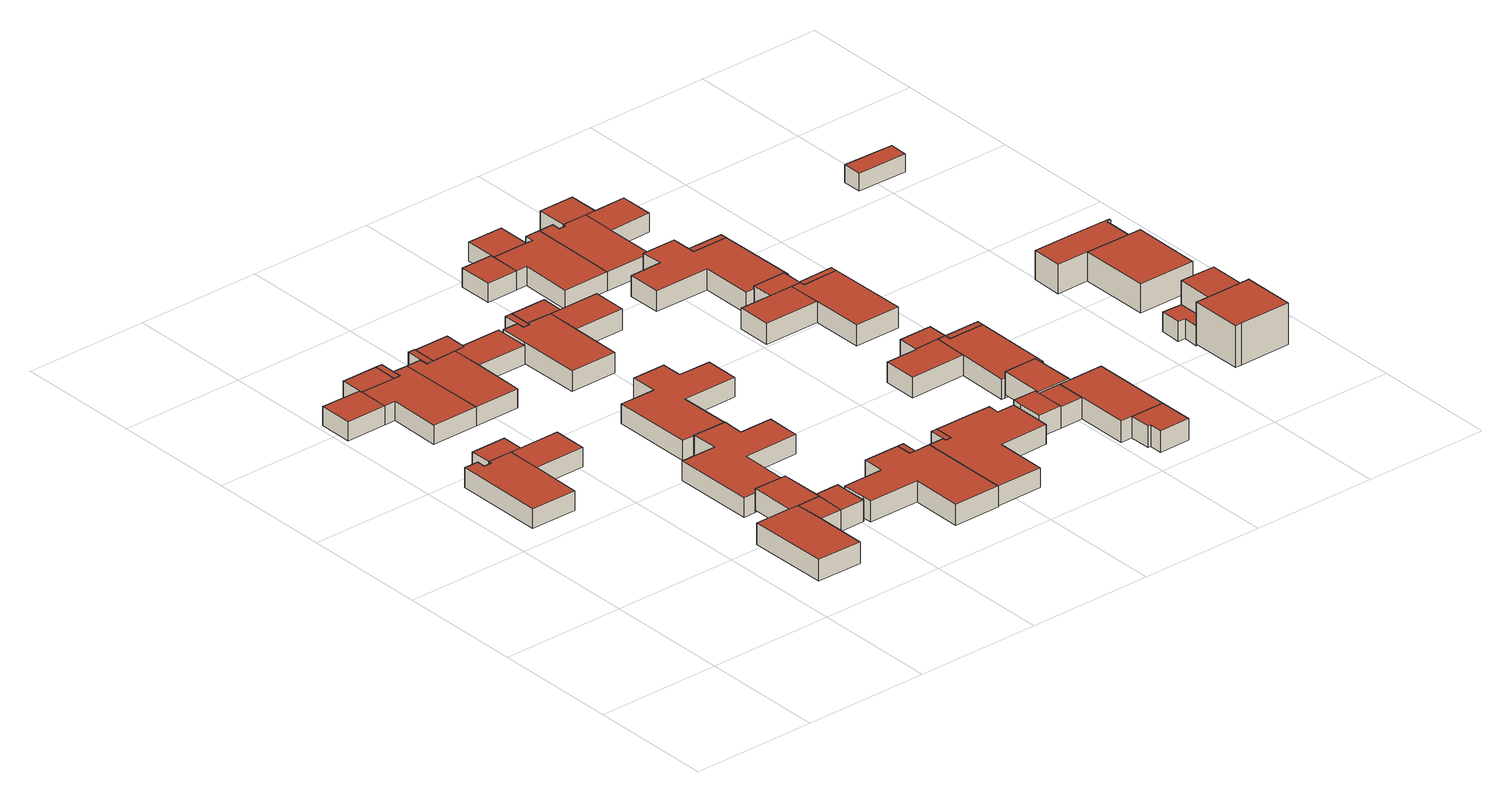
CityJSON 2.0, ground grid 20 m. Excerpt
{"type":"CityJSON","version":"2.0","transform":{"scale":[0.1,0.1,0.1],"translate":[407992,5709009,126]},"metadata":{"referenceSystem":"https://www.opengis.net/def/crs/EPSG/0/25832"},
"CityObjects":{
"building1":{"type":"Building","attributes":{"Gemeindeschluessel":"05978036","Geometrietyp2DReferenz":"3000","function":"31001_1000"},"children":["building1-1","building1-2","building1-3"]},
"building1-1":{"type":"BuildingPart","attributes":{"roofType":"1000","measuredHeight":3.08},"parents":["building1"],"geometry":[{"type":"MultiSurface","lod":"2","boundaries":[[[0,1,2,3]],[[1,4,5,2]],[[4,6,7,5]],[[6,4,1,0,8]],[[9,3,2,5,7]],[[3,9,8,0]],[[9,7,6,8]]],"semantics":{"surfaces":[{"type":"WallSurface"},{"type":"RoofSurface"},{"type":"GroundSurface"},{"type":"ClosureSurface"}],"values":[0,0,0,1,2,3,3]}}]},
"building1-2":{"type":"BuildingPart","attributes":{"roofType":"1000","measuredHeight":3.08},"parents":["building1"],"geometry":[{"type":"MultiSurface","lod":"2","boundaries":[[[10,11,7,6]],[[10,12,13,11]],[[12,14,15,13]],[[14,16,17,15]],[[16,18,19,17]],[[18,20,21,19]],[[20,22,23,21]],[[22,20,18,16,14,12,10,6,8]],[[9,7,11,13,15,17,19,21,23]],[[6,7,9,8]],[[23,22,8,9]]],"semantics":{"surfaces":[{"type":"WallSurface"},{"type":"RoofSurface"},{"type":"GroundSurface"},{"type":"ClosureSurface"}],"values":[0,0,0,0,0,0,0,1,2,3,3]}}]},
"building1-3":{"type":"BuildingPart","attributes":{"roofType":"1000","measuredHeight":3.09},"parents":["building1"],"geometry":[{"type":"MultiSurface","lod":"2","boundaries":[[[24,25,23,22]],[[24,26,27,25]],[[26,0,3,27]],[[0,26,24,22]],[[23,25,27,3,9]],[[8,0,22]],[[9,3,0,8]],[[22,23,9,8]]],"semantics":{"surfaces":[{"type":"WallSurface"},{"type":"RoofSurface"},{"type":"GroundSurface"},{"type":"ClosureSurface"}],"values":[0,0,0,1,2,0,3,3]}}]},
"building2":{"type":"Building","attributes":{"Gemeindeschluessel":"05978036","Geometrietyp2DReferenz":"3000","function":"31001_1000"},"children":["building2-1","building2-2","building2-3"]},
"building2-1":{"type":"BuildingPart","attributes":{"roofType":"1000","measuredHeight":3.02},"parents":["building2"],"geometry":[{"type":"MultiSurface","lod":"2","boundaries":[[[28,29,30,31]],[[29,32,33,30]],[[32,34,35,33]],[[34,32,29,28,36]],[[37,31,30,33,35]],[[36,28,31,37]],[[37,35,34,36]]],"semantics":{"surfaces":[{"type":"WallSurface"},{"type":"RoofSurface"},{"type":"GroundSurface"},{"type":"ClosureSurface"}],"values":[0,0,0,1,2,3,3]}}]},
"building2-2":{"type":"BuildingPart","attributes":{"roofType":"1000","measuredHeight":3.02},"parents":["building2"],"geometry":[{"type":"MultiSurface","lod":"2","boundaries":[[[38,28,31,39]],[[40,41,42,43]],[[41,38,39,42]],[[41,40,36,28,38]],[[39,31,37,43,42]],[[28,36,37,31]],[[40,43,37,36]]],"semantics":{"surfaces":[{"type":"WallSurface"},{"type":"RoofSurface"},{"type":"GroundSurface"},{"type":"ClosureSurface"}],"values":[0,0,0,1,2,3,3]}}]},
"building2-3":{"type":"BuildingPart","attributes":{"roofType":"1000","measuredHeight":3.02},"parents":["building2"],"geometry":[{"type":"MultiSurface","lod":"2","boundaries":[[[44,45,46,47]],[[45,40,43,46]],[[48,49,35,34]],[[48,50,51,49]],[[50,52,53,51]],[[52,54,55,53]],[[54,44,47,55]],[[54,52,50,48,34,36,40,45,44]],[[47,46,43,37,35,49,51,53,55]],[[40,36,37,43]],[[34,35,37,36]]],"semantics":{"surfaces":[{"type":"WallSurface"},{"type":"RoofSurface"},{"type":"GroundSurface"},{"type":"ClosureSurface"}],"values":[0,0,0,0,0,0,0,1,2,3,3]}}]},
"building3":{"type":"Building","attributes":{"Gemeindeschluessel":"05978036","Geometrietyp2DReferenz":"3000","function":"31001_1000"},"children":["building3-1","building3-2","building3-3","building3-4"]},
"building3-1":{"type":"BuildingPart","attributes":{"roofType":"1000","measuredHeight":3.39},"parents":["building3"],"geometry":[{"type":"MultiSurface","lod":"2","boundaries":[[[56,57,58,59]],[[57,60,61,58]],[[60,62,63,61]],[[56,59,64,65]],[[65,62,60,57,56]],[[59,58,61,63,66,64]],[[67,62,65]],[[65,64,66,67]],[[67,66,63,62]]],"semantics":{"surfaces":[{"type":"WallSurface"},{"type":"RoofSurface"},{"type":"GroundSurface"},{"type":"ClosureSurface"}],"values":[0,0,0,0,1,2,0,3,3]}}]},
"building3-2":{"type":"BuildingPart","attributes":{"roofType":"1000","measuredHeight":3.37},"parents":["building3"],"geometry":[{"type":"MultiSurface","lod":"2","boundaries":[[[68,69,70,71]],[[69,65,64,70]],[[72,68,71,73]],[[72,74,67,65,69,68]],[[71,70,64,66,75,73]],[[66,64,65,67]],[[75,66,67,74]],[[73,75,74,72]]],"semantics":{"surfaces":[{"type":"WallSurface"},{"type":"RoofSurface"},{"type":"GroundSurface"},{"type":"ClosureSurface"}],"values":[0,0,0,1,2,3,3,3]}}]},
"building3-3":{"type":"BuildingPart","attributes":{"roofType":"1000","measuredHeight":3.36},"parents":["building3"],"geometry":[{"type":"MultiSurface","lod":"2","boundaries":[[[62,76,77,63]],[[74,76,62,67]],[[66,63,77,75]],[[66,67,62,63]],[[75,77,76,74]],[[66,75,74,67]]],"semantics":{"surfaces":[{"type":"WallSurface"},{"type":"RoofSurface"},{"type":"GroundSurface"},{"type":"ClosureSurface"}],"values":[0,1,2,3,3,3]}}]},
"building3-4":{"type":"BuildingPart","attributes":{"roofType":"1000","measuredHeight":3.37},"parents":["building3"],"geometry":[{"type":"MultiSurface","lod":"2","boundaries":[[[78,79,80,81]],[[79,82,83,80]],[[82,72,73,83]],[[78,81,77,76]],[[76,74,72,82,79,78]],[[81,80,83,73,75,77]],[[72,74,75,73]],[[76,77,75,74]]],"semantics":{"surfaces":[{"type":"WallSurface"},{"type":"RoofSurface"},{"type":"GroundSurface"},{"type":"ClosureSurface"}],"values":[0,0,0,0,1,2,3,3]}}]},
"building4":{"type":"Building","attributes":{"Gemeindeschluessel":"05978036","Geometrietyp2DReferenz":"3000","function":"51009_1610","roofType":"1000","measuredHeight":3.02},"geometry":[{"type":"MultiSurface","lod":"2","boundaries":[[[84,50,51,85]],[[50,48,49,51]],[[48,34,35,49]],[[34,32,33,35]],[[32,84,85,33]],[[32,34,48,50,84]],[[85,51,49,35,33]]],"semantics":{"surfaces":[{"type":"WallSurface"},{"type":"RoofSurface"},{"type":"GroundSurface"}],"values":[0,0,0,0,0,1,2]}}]},
"building5":{"type":"Building","attributes":{"Gemeindeschluessel":"05978036","Geometrietyp2DReferenz":"3000","function":"51009_1610","roofType":"1000","measuredHeight":3.04},"geometry":[{"type":"MultiSurface","lod":"2","boundaries":[[[86,87,88,89]],[[87,90,91,88]],[[90,92,93,91]],[[92,94,95,93]],[[94,86,89,95]],[[94,92,90,87,86]],[[89,88,91,93,95]]],"semantics":{"surfaces":[{"type":"WallSurface"},{"type":"RoofSurface"},{"type":"GroundSurface"}],"values":[0,0,0,0,0,1,2]}}]},
"building6":{"type":"Building","attributes":{"Gemeindeschluessel":"05978036","Geometrietyp2DReferenz":"3000","function":"31001_1000","roofType":"1000","measuredHeight":3.1},"geometry":[{"type":"MultiSurface","lod":"2","boundaries":[[[96,97,98,99]],[[97,100,101,98]],[[100,102,103,101]],[[102,104,105,103]],[[104,106,107,105]],[[106,108,109,107]],[[108,110,111,109]],[[110,112,113,111]],[[112,114,115,113]],[[114,116,117,115]],[[116,96,99,117]],[[116,114,112,110,108,106,104,102,100,97,96]],[[99,98,101,103,105,107,109,111,113,115,117]]],"semantics":{"surfaces":[{"type":"WallSurface"},{"type":"RoofSurface"},{"type":"GroundSurface"}],"values":[0,0,0,0,0,0,0,0,0,0,0,1,2]}}]},
"building7":{"type":"Building","attributes":{"Gemeindeschluessel":"05978036","Geometrietyp2DReferenz":"3000","function":"31001_1000"},"children":["building7-1","building7-2","building7-3"]},
"building7-1":{"type":"BuildingPart","attributes":{"roofType":"1000","measuredHeight":3.05},"parents":["building7"],"geometry":[{"type":"MultiSurface","lod":"2","boundaries":[[[118,119,88,91]],[[119,120,121,88]],[[120,122,123,121]],[[124,122,120,119,118]],[[91,88,121,123,125,126]],[[124,125,123,122]],[[127,126,125,124]],[[91,126,127,118]]],"semantics":{"surfaces":[{"type":"WallSurface"},{"type":"RoofSurface"},{"type":"GroundSurface"},{"type":"ClosureSurface"}],"values":[0,0,0,1,2,3,3,3]}}]},
"building7-2":{"type":"BuildingPart","attributes":{"roofType":"1000","measuredHeight":3.05},"parents":["building7"],"geometry":[{"type":"MultiSurface","lod":"2","boundaries":[[[128,129,123,122]],[[128,130,131,129]],[[130,132,133,131]],[[132,134,135,133]],[[132,130,128,122,124,127,134]],[[135,126,125,123,129,131,133]],[[126,135,134,127]],[[127,124,125,126]],[[124,122,123,125]]],"semantics":{"surfaces":[{"type":"WallSurface"},{"type":"RoofSurface"},{"type":"GroundSurface"},{"type":"ClosureSurface"}],"values":[0,0,0,0,1,2,3,3,3]}}]},
"building7-3":{"type":"BuildingPart","attributes":{"roofType":"1000","measuredHeight":3.06},"parents":["building7"],"geometry":[{"type":"MultiSurface","lod":"2","boundaries":[[[52,136,95,53]],[[136,137,93,95]],[[137,118,91,93]],[[138,139,135,134]],[[138,54,55,139]],[[54,52,53,55]],[[54,138,134,127,118,137,136,52]],[[53,95,93,91,126,135,139,55]],[[91,118,127,126]],[[134,135,126,127]]],"semantics":{"surfaces":[{"type":"WallSurface"},{"type":"RoofSurface"},{"type":"GroundSurface"},{"type":"ClosureSurface"}],"values":[0,0,0,0,0,0,1,2,3,3]}}]},
"building8":{"type":"Building","attributes":{"Gemeindeschluessel":"05978036","Geometrietyp2DReferenz":"3000","function":"31001_1000","roofType":"1000","measuredHeight":3.25},"geometry":[{"type":"MultiSurface","lod":"2","boundaries":[[[140,141,142,143]],[[141,144,145,142]],[[144,146,147,145]],[[146,148,149,147]],[[148,150,151,149]],[[150,152,153,151]],[[152,154,155,153]],[[154,156,157,155]],[[156,158,159,157]],[[158,160,161,159]],[[160,162,163,161]],[[162,140,143,163]],[[162,160,158,156,154,152,150,148,146,144,141,140]],[[143,142,145,147,149,151,153,155,157,159,161,163]]],"semantics":{"surfaces":[{"type":"WallSurface"},{"type":"RoofSurface"},{"type":"GroundSurface"}],"values":[0,0,0,0,0,0,0,0,0,0,0,0,1,2]}}]},
"building9":{"type":"Building","attributes":{"Gemeindeschluessel":"05978036","Geometrietyp2DReferenz":"3000","function":"31001_1000","roofType":"1000","measuredHeight":3.07},"geometry":[{"type":"MultiSurface","lod":"2","boundaries":[[[164,165,166,167]],[[165,168,169,166]],[[168,170,171,169]],[[170,172,173,171]],[[172,174,175,173]],[[174,176,177,175]],[[176,178,179,177]],[[178,180,181,179]],[[180,182,183,181]],[[182,184,185,183]],[[184,164,167,185]],[[184,182,180,178,176,174,172,170,168,165,164]],[[167,166,169,171,173,175,177,179,181,183,185]]],"semantics":{"surfaces":[{"type":"WallSurface"},{"type":"RoofSurface"},{"type":"GroundSurface"}],"values":[0,0,0,0,0,0,0,0,0,0,0,1,2]}}]},
"building10":{"type":"Building","attributes":{"Gemeindeschluessel":"05978036","Geometrietyp2DReferenz":"3000","function":"51009_1610","roofType":"1000","measuredHeight":3.08},"geometry":[{"type":"MultiSurface","lod":"2","boundaries":[[[154,186,187,188]],[[186,158,189,187]],[[158,156,190,189]],[[156,154,188,190]],[[156,158,186,154]],[[188,187,189,190]]],"semantics":{"surfaces":[{"type":"WallSurface"},{"type":"RoofSurface"},{"type":"GroundSurface"}],"values":[0,0,0,0,1,2]}}]},
"building11":{"type":"Building","attributes":{"Gemeindeschluessel":"05978036","Geometrietyp2DReferenz":"3000","function":"51009_1610","roofType":"1000","measuredHeight":2.92},"geometry":[{"type":"MultiSurface","lod":"2","boundaries":[[[191,192,193,194]],[[192,195,196,193]],[[195,197,198,196]],[[197,199,200,198]],[[199,191,194,200]],[[199,197,195,192,191]],[[194,193,196,198,200]]],"semantics":{"surfaces":[{"type":"WallSurface"},{"type":"RoofSurface"},{"type":"GroundSurface"}],"values":[0,0,0,0,0,1,2]}}]},
"building12":{"type":"Building","attributes":{"Gemeindeschluessel":"05978036","Geometrietyp2DReferenz":"3000","function":"51009_1610","roofType":"1000","measuredHeight":3.06},"geometry":[{"type":"MultiSurface","lod":"2","boundaries":[[[201,202,203,204]],[[202,205,206,203]],[[205,207,208,206]],[[207,209,210,208]],[[209,201,204,210]],[[209,207,205,202,201]],[[204,203,206,208,210]]],"semantics":{"surfaces":[{"type":"WallSurface"},{"type":"RoofSurface"},{"type":"GroundSurface"}],"values":[0,0,0,0,0,1,2]}}]},
"building13":{"type":"Building","attributes":{"Gemeindeschluessel":"05978036","Geometrietyp2DReferenz":"3000","function":"31001_1000"},"children":["building13-1","building13-2","building13-3"]},
"building13-1":{"type":"BuildingPart","attributes":{"roofType":"1000","measuredHeight":3.3},"parents":["building13"],"geometry":[{"type":"MultiSurface","lod":"2","boundaries":[[[197,211,212,213]],[[197,214,215,211]],[[214,216,217,215]],[[216,214,197,213]],[[212,211,215,217,218]],[[219,216,213]],[[218,217,216,219]],[[213,212,218,219]]],"semantics":{"surfaces":[{"type":"WallSurface"},{"type":"RoofSurface"},{"type":"GroundSurface"},{"type":"ClosureSurface"}],"values":[0,0,0,1,2,0,3,3]}}]},
"building13-2":{"type":"BuildingPart","attributes":{"roofType":"1000","measuredHeight":3.28},"parents":["building13"],"geometry":[{"type":"MultiSurface","lod":"2","boundaries":[[[216,220,221,217]],[[220,222,223,221]],[[222,224,225,223]],[[224,222,220,216,219]],[[218,217,221,223,225]],[[217,218,219,216]],[[218,225,224,219]]],"semantics":{"surfaces":[{"type":"WallSurface"},{"type":"RoofSurface"},{"type":"GroundSurface"},{"type":"ClosureSurface"}],"values":[0,0,0,1,2,3,3]}}]},
"building13-3":{"type":"BuildingPart","attributes":{"roofType":"1000","measuredHeight":3.29},"parents":["building13"],"geometry":[{"type":"MultiSurface","lod":"2","boundaries":[[[226,227,228,229]],[[227,230,231,228]],[[230,192,232,231]],[[192,191,233,232]],[[191,199,234,233]],[[199,213,212,234]],[[235,236,225,224]],[[235,226,229,236]],[[235,224,219,213,199,191,192,230,227,226]],[[229,228,231,232,233,234,212,218,225,236]],[[212,213,219,218]],[[224,225,218,219]]],"semantics":{"surfaces":[{"type":"WallSurface"},{"type":"RoofSurface"},{"type":"GroundSurface"},{"type":"ClosureSurface"}],"values":[0,0,0,0,0,0,0,0,1,2,3,3]}}]},
"building14":{"type":"Building","attributes":{"Gemeindeschluessel":"05978036","Geometrietyp2DReferenz":"3000","function":"31001_1000","roofType":"1000","measuredHeight":3.06},"geometry":[{"type":"MultiSurface","lod":"2","boundaries":[[[237,238,239,240]],[[238,241,242,239]],[[241,243,244,242]],[[243,245,246,244]],[[245,247,248,246]],[[247,162,249,248]],[[162,160,250,249]],[[160,202,203,250]],[[202,201,204,203]],[[201,209,210,204]],[[209,207,208,210]],[[207,251,252,208]],[[251,237,240,252]],[[251,207,209,201,202,160,162,247,245,243,241,238,237]],[[240,239,242,244,246,248,249,250,203,204,210,208,252]]],"semantics":{"surfaces":[{"type":"WallSurface"},{"type":"RoofSurface"},{"type":"GroundSurface"}],"values":[0,0,0,0,0,0,0,0,0,0,0,0,0,1,2]}}]},
"building15":{"type":"Building","attributes":{"Gemeindeschluessel":"05978036","Geometrietyp2DReferenz":"3000","function":"31001_1000"},"children":["building15-1","building15-2","building15-3"]},
"building15-1":{"type":"BuildingPart","attributes":{"roofType":"1000","measuredHeight":3.03},"parents":["building15"],"geometry":[{"type":"MultiSurface","lod":"2","boundaries":[[[253,254,255,256]],[[254,257,258,255]],[[257,259,260,258]],[[259,261,262,260]],[[261,263,264,262]],[[263,265,266,264]],[[265,267,268,266]],[[267,265,263,261,259,257,254,253,269]],[[270,256,255,258,260,262,264,266,268]],[[256,270,269,253]],[[270,268,267,269]]],"semantics":{"surfaces":[{"type":"WallSurface"},{"type":"RoofSurface"},{"type":"GroundSurface"},{"type":"ClosureSurface"}],"values":[0,0,0,0,0,0,0,1,2,3,3]}}]},
"building15-2":{"type":"BuildingPart","attributes":{"roofType":"1000","measuredHeight":3.04},"parents":["building15"],"geometry":[{"type":"MultiSurface","lod":"2","boundaries":[[[271,272,273,274]],[[271,275,276,272]],[[275,253,256,276]],[[253,275,271,274,269]],[[270,273,272,276,256]],[[270,269,274,273]],[[269,270,256,253]]],"semantics":{"surfaces":[{"type":"WallSurface"},{"type":"RoofSurface"},{"type":"GroundSurface"},{"type":"ClosureSurface"}],"values":[0,0,0,1,2,3,3]}}]},
"building15-3":{"type":"BuildingPart","attributes":{"roofType":"1000","measuredHeight":3.03},"parents":["building15"],"geometry":[{"type":"MultiSurface","lod":"2","boundaries":[[[277,278,268,267]],[[277,279,280,278]],[[279,274,273,280]],[[274,279,277,267,269]],[[268,278,280,273,270]],[[267,268,270,269]],[[270,273,274,269]]],"semantics":{"surfaces":[{"type":"WallSurface"},{"type":"RoofSurface"},{"type":"GroundSurface"},{"type":"ClosureSurface"}],"values":[0,0,0,1,2,3,3]}}]},
"building16":{"type":"Building","attributes":{"Gemeindeschluessel":"05978036","Geometrietyp2DReferenz":"3000","function":"31001_1000"},"children":["building16-1","building16-2","building16-3","building16-4","building16-5"]},
"building16-1":{"type":"BuildingPart","attributes":{"roofType":"1000","measuredHeight":3.44},"parents":["building16"],"geometry":[{"type":"MultiSurface","lod":"2","boundaries":[[[281,282,283,284]],[[282,285,286,283]],[[285,287,288,286]],[[289,281,284,290,291]],[[289,292,287,285,282,281]],[[284,283,286,288,293,290]],[[291,294,292,289]],[[293,288,287,292,294]],[[291,290,293,294]]],"semantics":{"surfaces":[{"type":"WallSurface"},{"type":"RoofSurface"},{"type":"GroundSurface"},{"type":"ClosureSurface"}],"values":[0,0,0,0,1,2,0,3,3]}}]},
"building16-2":{"type":"BuildingPart","attributes":{"roofType":"1000","measuredHeight":3.53},"parents":["building16"],"geometry":[{"type":"MultiSurface","lod":"2","boundaries":[[[295,296,297,298]],[[296,299,300,301,297]],[[302,295,298,288,287]],[[302,303,299,296,295]],[[298,297,301,304,293,288]],[[294,305,300,299,303,292]],[[304,301,300,305]],[[294,293,304,305]],[[287,292,303,302]],[[288,293,294,292,287]]],"semantics":{"surfaces":[{"type":"WallSurface"},{"type":"RoofSurface"},{"type":"GroundSurface"},{"type":"ClosureSurface"}],"values":[0,0,0,1,2,0,3,3,0,3]}}]},
"building16-3":{"type":"BuildingPart","attributes":{"roofType":"1000","measuredHeight":3.36},"parents":["building16"],"geometry":[{"type":"MultiSurface","lod":"2","boundaries":[[[306,307,308,309]],[[310,311,312,313]],[[310,314,315,311]],[[300,306,309,301]],[[300,305,314,310,313,307,306]],[[309,308,312,311,315,304,301]],[[313,312,308,307]],[[304,315,314,305]],[[301,304,305,300]]],"semantics":{"surfaces":[{"type":"WallSurface"},{"type":"RoofSurface"},{"type":"GroundSurface"},{"type":"ClosureSurface"}],"values":[0,0,0,0,1,2,3,3,3]}}]},
"building16-4":{"type":"BuildingPart","attributes":{"roofType":"1000","measuredHeight":3.35},"parents":["building16"],"geometry":[{"type":"MultiSurface","lod":"2","boundaries":[[[316,317,318,319]],[[317,320,321,318]],[[320,322,323,321]],[[322,313,312,323]],[[307,316,319,308]],[[307,313,322,320,317,316]],[[319,318,321,323,312,308]],[[308,312,313,307]]],"semantics":{"surfaces":[{"type":"WallSurface"},{"type":"RoofSurface"},{"type":"GroundSurface"},{"type":"ClosureSurface"}],"values":[0,0,0,0,0,1,2,3]}}]},
"building16-5":{"type":"BuildingPart","attributes":{"roofType":"1000","measuredHeight":3.37},"parents":["building16"],"geometry":[{"type":"MultiSurface","lod":"2","boundaries":[[[291,290,315,314]],[[305,294,291,314]],[[315,290,293,304]],[[290,291,294,293]],[[293,294,305,304]],[[314,315,304,305]]],"semantics":{"surfaces":[{"type":"WallSurface"},{"type":"RoofSurface"},{"type":"GroundSurface"},{"type":"ClosureSurface"}],"values":[0,1,2,3,3,3]}}]},
"building17":{"type":"Building","attributes":{"Gemeindeschluessel":"05978036","Geometrietyp2DReferenz":"3000","function":"31001_1000"},"children":["building17-1","building17-2","building17-3"]},
"building17-1":{"type":"BuildingPart","attributes":{"roofType":"1000","measuredHeight":3.13},"parents":["building17"],"geometry":[{"type":"MultiSurface","lod":"2","boundaries":[[[324,325,326,327]],[[325,328,329,326]],[[330,331,332,333]],[[330,324,327,331]],[[330,333,334,328,325,324]],[[327,326,329,335,332,331]],[[335,329,328,334]],[[334,333,332,335]]],"semantics":{"surfaces":[{"type":"WallSurface"},{"type":"RoofSurface"},{"type":"GroundSurface"},{"type":"ClosureSurface"}],"values":[0,0,0,0,1,2,3,3]}}]},
"building17-2":{"type":"BuildingPart","attributes":{"roofType":"1000","measuredHeight":3.12},"parents":["building17"],"geometry":[{"type":"MultiSurface","lod":"2","boundaries":[[[336,337,338,339]],[[337,340,341,338]],[[340,342,343,341]],[[342,344,345,343]],[[344,346,347,345]],[[346,348,349,347]],[[348,333,332,349]],[[334,333,348,346,344,342,340,337,336]],[[339,338,341,343,345,347,349,332,335]],[[334,335,332,333]],[[335,334,336,339]]],"semantics":{"surfaces":[{"type":"WallSurface"},{"type":"RoofSurface"},{"type":"GroundSurface"},{"type":"ClosureSurface"}],"values":[0,0,0,0,0,0,0,1,2,3,3]}}]},
"building17-3":{"type":"BuildingPart","attributes":{"roofType":"1000","measuredHeight":3.15},"parents":["building17"],"geometry":[{"type":"MultiSurface","lod":"2","boundaries":[[[350,351,329,328]],[[350,352,353,351]],[[352,336,339,353]],[[336,352,350,328]],[[329,351,353,339,335]],[[334,336,328]],[[328,329,335,334]],[[335,339,336,334]]],"semantics":{"surfaces":[{"type":"WallSurface"},{"type":"RoofSurface"},{"type":"GroundSurface"},{"type":"ClosureSurface"}],"values":[0,0,0,1,2,0,3,3]}}]},
"building18":{"type":"Building","attributes":{"Gemeindeschluessel":"05978036","Geometrietyp2DReferenz":"3000","function":"31001_1000","roofType":"1000","measuredHeight":3.38},"geometry":[{"type":"MultiSurface","lod":"2","boundaries":[[[354,355,356,357]],[[355,358,359,356]],[[358,360,361,359]],[[360,362,363,361]],[[362,364,365,363]],[[364,366,367,365]],[[366,368,369,367]],[[368,370,371,369]],[[370,372,373,371]],[[372,374,375,373]],[[374,376,377,375]],[[376,378,379,377]],[[378,380,381,379]],[[380,354,357,381]],[[380,378,376,374,372,370,368,366,364,362,360,358,355,354]],[[357,356,359,361,363,365,367,369,371,373,375,377,379,381]]],"semantics":{"surfaces":[{"type":"WallSurface"},{"type":"RoofSurface"},{"type":"GroundSurface"}],"values":[0,0,0,0,0,0,0,0,0,0,0,0,0,0,1,2]}}]},
"building19":{"type":"Building","attributes":{"Gemeindeschluessel":"05978036","Geometrietyp2DReferenz":"3000","function":"31001_1000"},"children":["building19-1","building19-2","building19-3"]},
"building19-1":{"type":"BuildingPart","attributes":{"roofType":"1000","measuredHeight":3.33},"parents":["building19"],"geometry":[{"type":"MultiSurface","lod":"2","boundaries":[[[382,383,384,385]],[[383,386,387,384]],[[388,389,390,391]],[[388,382,385,389]],[[388,391,386,383,382]],[[385,384,387,392,390,389]],[[393,386,387,386,391]],[[391,390,392,393]],[[392,387,386,393]]],"semantics":{"surfaces":[{"type":"WallSurface"},{"type":"RoofSurface"},{"type":"GroundSurface"},{"type":"ClosureSurface"}],"values":[0,0,0,0,1,2,0,3,3]}}]},
"building19-2":{"type":"BuildingPart","attributes":{"roofType":"1000","measuredHeight":3.29},"parents":["building19"],"geometry":[{"type":"MultiSurface","lod":"2","boundaries":[[[394,395,396,397]],[[395,398,399,396]],[[398,391,390,399]],[[393,391,398,395,394]],[[397,396,399,390,392]],[[392,390,391,393]],[[397,392,393,394]]],"semantics":{"surfaces":[{"type":"WallSurface"},{"type":"RoofSurface"},{"type":"GroundSurface"},{"type":"ClosureSurface"}],"values":[0,0,0,1,2,3,3]}}]},
"building19-3":{"type":"BuildingPart","attributes":{"roofType":"1000","measuredHeight":3.33},"parents":["building19"],"geometry":[{"type":"MultiSurface","lod":"2","boundaries":[[[400,394,397,401]],[[386,402,403,387]],[[402,404,405,403]],[[404,406,407,405]],[[406,400,401,407]],[[406,404,402,386,393,394,400]],[[401,397,392,387,403,405,407]],[[393,392,397,394]],[[387,392,393,386]]],"semantics":{"surfaces":[{"type":"WallSurface"},{"type":"RoofSurface"},{"type":"GroundSurface"},{"type":"ClosureSurface"}],"values":[0,0,0,0,0,1,2,3,3]}}]},
"building20":{"type":"Building","attributes":{"Gemeindeschluessel":"05978036","Geometrietyp2DReferenz":"3000","function":"31001_1000"},"children":["building20-1","building20-2","building20-3"]},
"building20-1":{"type":"BuildingPart","attributes":{"roofType":"1000","measuredHeight":3.03},"parents":["building20"],"geometry":[{"type":"MultiSurface","lod":"2","boundaries":[[[408,409,410,411]],[[408,412,413,409]],[[412,261,262,413]],[[261,259,260,262]],[[259,414,415,260]],[[414,416,417,415]],[[416,418,419,417]],[[418,420,421,419]],[[420,418,416,414,259,261,412,408,411,422]],[[423,410,409,413,262,260,415,417,419,421]],[[410,423,422,411]],[[420,422,423,421]]],"semantics":{"surfaces":[{"type":"WallSurface"},{"type":"RoofSurface"},{"type":"GroundSurface"},{"type":"ClosureSurface"}],"values":[0,0,0,0,0,0,0,0,1,2,3,3]}}]},
"building20-2":{"type":"BuildingPart","attributes":{"roofType":"1000","measuredHeight":3.02},"parents":["building20"],"geometry":[{"type":"MultiSurface","lod":"2","boundaries":[[[424,425,426,427]],[[425,428,429,426]],[[428,411,410,429]],[[411,428,425,424,422]],[[427,426,429,410,423]],[[424,427,423,422]],[[423,410,411,422]]],"semantics":{"surfaces":[{"type":"WallSurface"},{"type":"RoofSurface"},{"type":"GroundSurface"},{"type":"ClosureSurface"}],"values":[0,0,0,1,2,3,3]}}]},
"building20-3":{"type":"BuildingPart","attributes":{"roofType":"1000","measuredHeight":3.02},"parents":["building20"],"geometry":[{"type":"MultiSurface","lod":"2","boundaries":[[[430,424,427,431]],[[420,432,433,421]],[[432,430,431,433]],[[432,420,422,424,430]],[[431,427,423,421,433]],[[424,422,423,427]],[[420,421,423,422]]],"semantics":{"surfaces":[{"type":"WallSurface"},{"type":"RoofSurface"},{"type":"GroundSurface"},{"type":"ClosureSurface"}],"values":[0,0,0,1,2,3,3]}}]},
"building21":{"type":"Building","attributes":{"Gemeindeschluessel":"05978036","Geometrietyp2DReferenz":"3000","function":"51009_1610","roofType":"1000","measuredHeight":3.13},"geometry":[{"type":"MultiSurface","lod":"2","boundaries":[[[336,434,435,339]],[[434,340,341,435]],[[340,337,338,341]],[[337,336,339,338]],[[337,340,434,336]],[[339,435,341,338]]],"semantics":{"surfaces":[{"type":"WallSurface"},{"type":"RoofSurface"},{"type":"GroundSurface"}],"values":[0,0,0,0,1,2]}}]},
"building22":{"type":"Building","attributes":{"Gemeindeschluessel":"05978036","Geometrietyp2DReferenz":"3000","function":"51009_1610","roofType":"1000","measuredHeight":2.97},"geometry":[{"type":"MultiSurface","lod":"2","boundaries":[[[372,436,437,438]],[[436,376,439,437]],[[376,374,440,439]],[[374,372,438,440]],[[374,376,436,372]],[[438,437,439,440]]],"semantics":{"surfaces":[{"type":"WallSurface"},{"type":"RoofSurface"},{"type":"GroundSurface"}],"values":[0,0,0,0,1,2]}}]},
"building23":{"type":"Building","attributes":{"Gemeindeschluessel":"05978036","Geometrietyp2DReferenz":"3000","function":"51009_1610","roofType":"1000","measuredHeight":2.99},"geometry":[{"type":"MultiSurface","lod":"2","boundaries":[[[383,441,442,443]],[[441,404,444,442]],[[404,402,445,444]],[[402,383,443,445]],[[402,404,441,383]],[[443,442,444,445]]],"semantics":{"surfaces":[{"type":"WallSurface"},{"type":"RoofSurface"},{"type":"GroundSurface"}],"values":[0,0,0,0,1,2]}}]},
"building24":{"type":"Building","attributes":{"Gemeindeschluessel":"05978036","Geometrietyp2DReferenz":"3000","function":"51009_1610","roofType":"1000","measuredHeight":3.03},"geometry":[{"type":"MultiSurface","lod":"2","boundaries":[[[446,447,448,449]],[[447,450,451,448]],[[450,452,453,451]],[[452,454,455,453]],[[454,456,457,455]],[[456,446,449,457]],[[456,454,452,450,447,446]],[[449,448,451,453,455,457]]],"semantics":{"surfaces":[{"type":"WallSurface"},{"type":"RoofSurface"},{"type":"GroundSurface"}],"values":[0,0,0,0,0,0,1,2]}}]},
"building25":{"type":"Building","attributes":{"Gemeindeschluessel":"05978036","Geometrietyp2DReferenz":"3000","function":"31001_1000","roofType":"1000","measuredHeight":6.57},"geometry":[{"type":"MultiSurface","lod":"2","boundaries":[[[458,459,460,461]],[[459,462,463,460]],[[462,464,465,463]],[[464,466,467,465]],[[466,468,469,467]],[[468,470,471,469]],[[470,458,461,471]],[[470,468,466,464,462,459,458]],[[461,460,463,465,467,469,471]]],"semantics":{"surfaces":[{"type":"WallSurface"},{"type":"RoofSurface"},{"type":"GroundSurface"}],"values":[0,0,0,0,0,0,0,1,2]}}]},
"building26":{"type":"Building","attributes":{"Gemeindeschluessel":"05978036","Geometrietyp2DReferenz":"3000","function":"31001_9998","roofType":"1000","measuredHeight":6.85},"geometry":[{"type":"MultiSurface","lod":"2","boundaries":[[[472,473,474,475]],[[473,464,476,474]],[[464,462,477,476]],[[462,472,475,477]],[[462,464,473,472]],[[475,474,476,477]]],"semantics":{"surfaces":[{"type":"WallSurface"},{"type":"RoofSurface"},{"type":"GroundSurface"}],"values":[0,0,0,0,1,2]}}]},
"building27":{"type":"Building","attributes":{"Gemeindeschluessel":"05978036","Geometrietyp2DReferenz":"3000","function":"31001_1000"},"children":["building27-1","building27-2"]},
"building27-1":{"type":"BuildingPart","attributes":{"roofType":"1000","measuredHeight":4.59},"parents":["building27"],"geometry":[{"type":"MultiSurface","lod":"2","boundaries":[[[478,479,480,481]],[[479,482,483,480]],[[482,484,485,483]],[[484,486,487,485]],[[486,488,489,487]],[[490,491,492,493]],[[491,478,481,492]],[[491,490,488,486,484,482,479,478]],[[481,480,483,485,487,489,493,492]],[[493,489,488,490]]],"semantics":{"surfaces":[{"type":"WallSurface"},{"type":"RoofSurface"},{"type":"GroundSurface"},{"type":"ClosureSurface"}],"values":[0,0,0,0,0,0,0,1,2,3]}}]},
"building27-2":{"type":"BuildingPart","attributes":{"roofType":"1000","measuredHeight":4.62},"parents":["building27"],"geometry":[{"type":"MultiSurface","lod":"2","boundaries":[[[494,495,496,497]],[[495,498,499,496]],[[498,490,493,499]],[[494,497,489,488]],[[488,490,498,495,494]],[[497,496,499,493,489]],[[488,489,493,490]]],"semantics":{"surfaces":[{"type":"WallSurface"},{"type":"RoofSurface"},{"type":"GroundSurface"},{"type":"ClosureSurface"}],"values":[0,0,0,0,1,2,3]}}]},
"building28":{"type":"Building","attributes":{"Gemeindeschluessel":"05978036","Geometrietyp2DReferenz":"3000","function":"31001_2460","roofType":"1000","measuredHeight":2.78},"geometry":[{"type":"MultiSurface","lod":"2","boundaries":[[[500,501,502,503]],[[501,504,505,502]],[[504,506,507,505]],[[506,500,503,507]],[[506,504,501,500]],[[503,502,505,507]]],"semantics":{"surfaces":[{"type":"WallSurface"},{"type":"RoofSurface"},{"type":"GroundSurface"}],"values":[0,0,0,0,1,2]}}]}
},
"vertices":[
[129,558,46],[194,558,46],[194,558,15],[129,558,15],[194,504,46],[194,504,15],[112,504,46],[112,504,15],[112,558,46],[112,558,15],
[111,423,46],[111,423,15],[36,423,46],[36,423,15],[37,567,46],[37,567,15],[60,567,46],[60,567,15],[60,553,46],[60,553,15],[72,553,46],[72,553,15],[72,558,46],[72,558,15],
[72,592,46],[72,592,15],[129,592,46],[129,592,15],
[75,832,33],[75,866,33],[75,866,3],[75,832,3],[133,866,33],[133,866,3],[132,827,33],[132,827,3],[75,828,33],[75,828,3],
[10,833,33],[10,833,3],[75,779,33],[9,779,33],[9,779,3],[75,779,3],
[92,697,33],[93,779,33],[93,779,3],[92,697,3],[143,827,33],[143,827,3],[143,841,33],[143,841,3],[167,841,33],[167,841,3],[168,697,33],[168,697,3],
[383,191,56],[383,176,56],[383,176,22],[383,191,22],[383,137,56],[383,137,22],[343,137,56],[343,137,22],[344,191,22],[344,191,56],[344,184,22],[344,184,56],
[291,256,56],[344,255,56],[344,255,22],[291,256,22],[291,185,56],[291,185,22],[306,184,56],[306,184,22],
[307,137,56],[307,137,22],
[307,55,56],[234,56,56],[234,56,22],[307,55,22],[233,185,56],[233,185,22],
[143,866,33],[143,866,3],
[191,866,34],[202,866,34],[202,866,3],[191,866,3],[202,828,34],[202,828,3],[191,827,34],[191,827,3],[191,841,34],[191,841,3],
[327,427,49],[382,426,49],[382,426,18],[327,427,18],[381,392,49],[381,392,18],[434,392,49],[434,392,18],[434,339,49],[434,339,18],[345,338,49],[345,338,18],[344,255,49],[344,255,18],[291,256,49],[291,256,18],[271,256,49],[271,256,18],[270,385,49],[270,385,18],[328,385,49],[328,385,18],
[202,828,33],[202,866,33],[260,866,33],[260,866,3],[260,833,33],[260,833,3],[260,830,33],[260,830,3],[243,829,3],[243,829,33],
[324,833,33],[324,833,3],[324,823,33],[324,823,3],[324,778,33],[324,778,3],[243,779,33],[243,779,3],
[191,841,33],[191,827,33],[242,697,33],[242,697,3],
[465,40,61],[466,122,61],[466,122,28],[465,40,28],[383,122,61],[383,122,28],[383,137,61],[383,137,28],[383,176,61],[383,176,28],[448,176,61],[448,176,28],[448,210,61],[448,210,28],[506,210,61],[506,210,28],[506,185,61],[506,185,28],[516,185,61],[516,185,28],[541,185,61],[541,185,28],[541,40,61],[541,40,28],
[381,509,48],[382,426,48],[382,426,17],[381,509,17],[327,427,48],[327,427,17],[307,427,48],[307,427,17],[307,556,48],[307,556,17],[364,555,48],[364,555,17],[364,597,48],[364,597,17],[418,597,48],[418,597,17],[418,564,48],[418,564,17],[470,563,48],[470,563,17],[470,509,48],[470,509,17],
[516,210,61],[516,210,30],[506,210,30],[516,185,30],[506,185,30],
[349,810,38],[349,823,38],[349,823,9],[349,810,9],[349,848,38],[349,848,9],[360,848,38],[360,848,9],[360,810,38],[360,810,9],
[566,180,61],[566,185,61],[566,185,30],[566,180,30],[566,210,61],[566,210,30],[576,210,61],[576,210,30],[576,180,61],[576,180,30],
[360,848,5],[360,815,5],[360,815,38],[418,848,38],[418,848,5],[418,814,38],[418,814,5],[401,814,5],[401,814,38],
[483,814,38],[483,814,5],[483,760,38],[483,760,5],[400,760,38],[400,760,5],
[324,679,38],[324,778,38],[324,778,5],[324,679,5],[324,823,38],[324,823,5],[349,823,5],[349,810,5],[360,810,5],[400,679,38],[400,679,5],
[669,209,61],[669,191,61],[669,191,30],[669,209,30],[697,191,61],[697,191,30],[697,123,61],[697,123,30],[616,121,61],[616,121,30],[616,40,61],[616,40,30],[541,40,30],[541,185,30],[634,210,61],[634,210,30],
[497,978,38],[508,978,38],[508,978,8],[497,978,8],[508,992,38],[508,992,8],[532,992,38],[532,992,8],[531,848,38],[531,848,8],[456,848,38],[456,848,8],[457,930,38],[457,930,8],[439,930,38],[439,930,8],[439,978,38],[439,978,8],
[439,1031,38],[439,1031,8],[439,984,8],[439,984,38],[497,1031,38],[497,1031,8],
[388,930,38],[388,930,8],[388,984,38],[388,984,8],
[698,138,68],[698,177,68],[698,177,33],[698,138,33],[698,192,68],[698,192,33],[736,192,68],[736,192,33],[736,138,68],[736,138,33],[736,138,67],[736,185,68],[736,185,33],[736,185,67],
[737,256,69],[791,256,69],[791,256,33],[737,256,33],[791,185,69],[791,185,67],[791,185,33],[736,192,69],[736,185,69],[774,185,33],[774,185,67],
[848,185,67],[848,56,67],[848,56,33],[848,185,33],[774,56,67],[774,56,33],[793,56,33],[793,56,67],[774,138,67],[774,138,33],
[848,1,67],[798,1,67],[798,1,33],[848,1,33],[798,22,67],[798,22,33],[793,22,67],[793,22,33],
[642,392,59],[694,392,59],[694,392,27],[642,392,27],[694,393,59],[694,393,27],[642,338,59],[642,338,27],[733,339,27],[733,339,59],[734,394,59],[734,394,27],
[748,394,59],[748,384,59],[748,384,27],[748,394,27],[806,384,59],[806,384,27],[805,256,59],[805,256,27],[791,256,59],[791,256,27],[737,256,59],[737,256,27],[731,256,59],[731,256,27],
[695,426,59],[695,426,27],[748,426,59],[748,426,27],
[648,678,43],[634,678,43],[634,678,10],[648,678,10],[634,760,43],[634,760,10],[544,760,43],[544,760,10],[544,813,43],[544,813,10],[596,814,43],[596,814,10],[595,848,43],[595,848,10],[607,848,43],[607,848,10],[650,848,43],[650,848,10],[650,817,43],[650,817,10],[650,807,43],[650,807,10],[708,807,43],[708,807,10],[709,678,43],[709,678,10],[702,678,43],[702,678,10],
[702,678,48],[702,646,48],[702,646,15],[702,678,15],[702,644,48],[702,644,15],[648,678,48],[648,678,15],[649,644,15],[649,644,48],[686,644,15],[686,644,48],
[686,590,48],[596,590,48],[596,590,15],[686,590,15],[596,644,48],[596,644,15],
[687,508,48],[687,508,15],[702,636,48],[702,636,15],[760,637,48],[760,637,15],[761,508,48],[761,508,15],
[607,848,38],[607,848,8],[607,929,8],[607,929,38],[595,848,38],[595,848,8],[556,992,38],[556,992,8],[556,978,38],[556,978,8],[567,978,38],[567,978,8],[567,983,38],[567,983,8],[607,983,38],[607,983,8],
[624,983,38],[676,984,38],[676,984,8],[624,983,8],[676,930,38],[676,930,8],
[624,1031,38],[624,1031,8],[567,1031,38],[567,1031,8],
[806,394,59],[806,394,27],
[708,817,43],[708,817,14],[650,817,14],[708,807,14],[650,807,14],
[760,647,48],[760,647,19],[702,646,19],[760,637,19],[702,636,19],
[1033,177,71],[1011,177,71],[1011,177,40],[1033,177,40],[1012,201,71],[1012,201,40],[1000,202,71],[1000,202,40],[1001,235,71],[1001,235,40],[1033,234,71],[1033,234,40],
[1011,94,109],[1011,177,109],[1011,177,43],[1011,94,43],[1033,177,109],[1033,177,43],[1090,177,109],[1090,177,43],[1105,177,109],[1105,177,43],[1105,94,109],[1105,94,43],[1022,94,109],[1022,94,43],
[1033,234,109],[1090,233,109],[1090,233,41],[1033,234,41],[1090,177,41],[1033,177,41],
[974,471,72],[1038,471,72],[1038,471,26],[974,471,26],[1105,470,72],[1105,470,26],[1105,466,72],[1105,466,26],[1098,466,72],[1098,466,26],[1098,421,72],[1098,421,26],[1025,422,72],[973,422,72],[973,422,26],[1025,422,26],
[1119,421,72],[1118,310,72],[1118,310,26],[1119,421,26],[1025,310,72],[1025,310,26],
[950,842,49],[1032,840,49],[1032,840,21],[950,842,21],[1031,810,49],[1031,810,21],[950,812,49],[950,812,21]
]}
